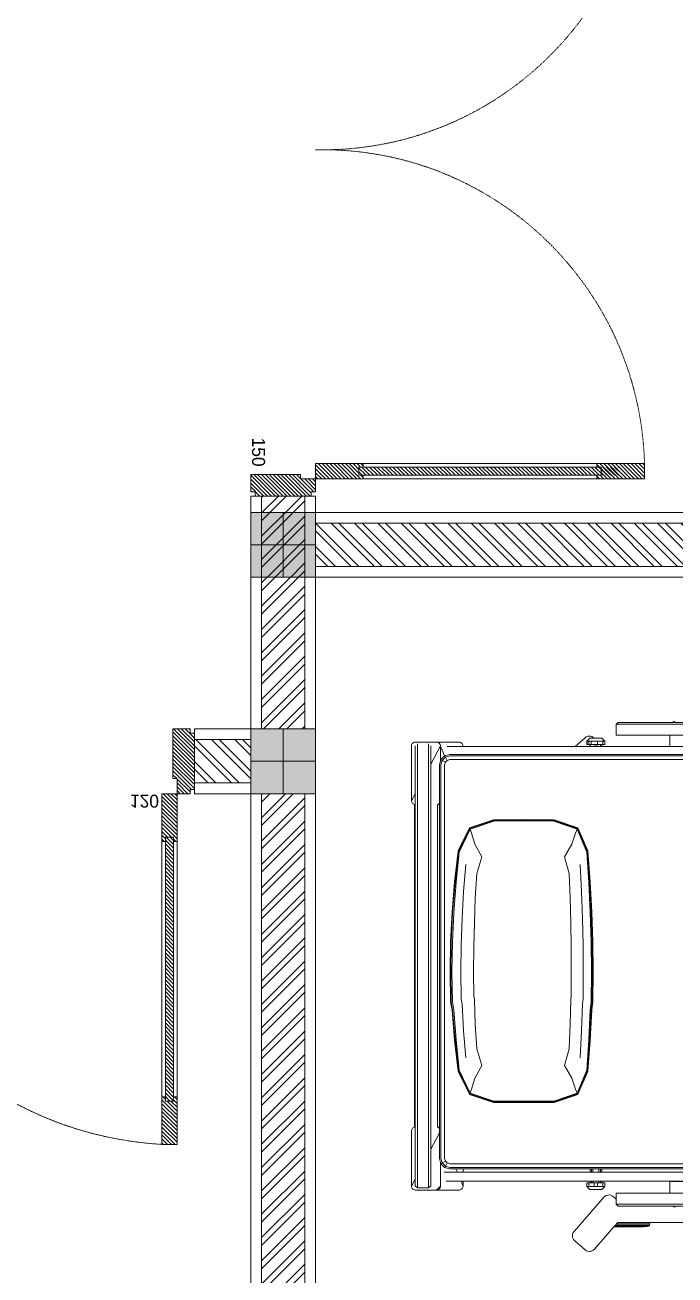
# Model space of a CAD drawing. Header units: millimetres. Extents: x -280308 to 6402717, y -14 to 2073074.
# Drawn here: x -1157 to 345, y 739762 to 742649 of the extents above; entities that cross this region are included whole.
import ezdxf

# ---------------------------------------------------------------- set-up
doc = ezdxf.new("R2010")
doc.units = ezdxf.units.MM
doc.linetypes.add('ACAD_ISO03W100', pattern=[30, 12, -18])
doc.layers.get('0').update_dxf_attribs({"lineweight": 0})
for name, color, linetype, lineweight in [('_Door & Window', 1, 'Continuous', 0), ('A-ALINE-1', 91, 'Continuous', 20), ('A-ALINE-3', 111, 'Continuous', 15), ('A-ALINE-6', 117, 'Continuous', 9), ('A-Furn', 250, 'Continuous', 0), ('A-FURN-EQPM', 177, 'Continuous', 0)]:
    doc.layers.add(name, color=color, linetype=linetype, lineweight=lineweight)
doc.layers.add('A-FILL-1', color=7, linetype='Continuous', lineweight=0, true_color=0x454545)
doc.styles.add('CENTURY', font='GOTHIC.TTF')

# ---------------------------------------------------------------- blocks, each defined once
blk = doc.blocks.new('A$C89b419f8')
at = {"color": 0, "linetype": 'ByBlock', "lineweight": -2}
for p, q in [((478, 1328.6), (472.7, 1324.5)), ((478, 1328.6), (603.3, 1328.6)), ((603.3, 1328.6), (606.1, 1330.5)), ((603.3, 1328.6), (1124.3, 1328.6)), ((606.1, 1330.5), (609.5, 1331.7)), ((1221.1, 1324.5), (472.7, 1324.5)), ((472.7, 1324.5), (472.7, 1299)), ((0, 1273.9), (0.2, 1275.9)), ((0, 1147.5), (0, 1273.9)), ((0.2, 1275.9), (0.9, 1277.8)), ((0.9, 1277.8), (1.9, 1279.4)), ((1.9, 1279.4), (3.3, 1280.8)), ((3.3, 1280.8), (5, 1281.8)), ((5, 1281.8), (6.8, 1282.5)), ((6.8, 1282.5), (8.9, 1282.7)), ((8.4, 1274.2), (8.4, 1163.4)), ((8.9, 1282.7), (58.1, 1282.7)), ((14.2, 253.4), (14.2, 1278.7)), ((39.1, 253.4), (39.1, 1278.7)), ((44.8, 1274.2), (44.8, 1232.1)), ((44.8, 1232.1), (66.5, 1272.9)), ((58.1, 1282.7), (60.2, 1282.5)), ((110.4, 1282.7), (58.1, 1282.7)), ((60.2, 1282.5), (62, 1281.8)), ((62, 1281.8), (63.7, 1280.8)), ((63.7, 1280.8), (65, 1279.4)), ((65, 1279.4), (66.1, 1277.8)), ((66.1, 1277.8), (66.8, 1275.9)), ((66.5, 1272.9), (67, 1273.9)), ((66.6, 1272.9), (66.5, 1272.9)), ((66.8, 1275.9), (67, 1273.9)), ((67, 1273.9), (67, 1239.3)), ((76.4, 1251), (67, 1273.9)), ((119.2, 1272.9), (82.3, 1272.9)), ((112.4, 1282.5), (110.4, 1282.7)), ((114.3, 1281.8), (112.4, 1282.5)), ((115.9, 1280.8), (114.3, 1281.8)), ((117.3, 1279.4), (115.9, 1280.8)), ((118.3, 1277.8), (117.3, 1279.4)), ((119, 1275.9), (118.3, 1277.8)), ((119.2, 1273.9), (119, 1275.9)), ((119.2, 1272.9), (119.2, 1273.9)), ((378.1, 1272.9), (119.2, 1272.9)), ((378.1, 1272.9), (401.1, 1293)), ((412.6, 1272.9), (378.1, 1272.9)), ((401.1, 1293), (404, 1295)), ((404, 1295), (407.2, 1296.3)), ((412, 1292.3), (405.1, 1285.5)), ((406.4, 1285.5), (405.1, 1285.5)), ((405.1, 1285.5), (405.1, 1277.5)), ((406.4, 1277.5), (405.1, 1277.5)), ((406.4, 1277.5), (406.4, 1285.5)), ((410, 1285.5), (406.4, 1285.5)), ((410, 1277.5), (406.4, 1277.5)), ((407.2, 1296.3), (410.5, 1296.8)), ((410, 1277.5), (410, 1285.5)), ((415.6, 1285.5), (410, 1285.5)), ((410, 1277.5), (412.6, 1277.5)), ((410.5, 1296.8), (413.9, 1296.6)), ((422, 1292.3), (412, 1292.3)), ((413.4, 1277.5), (412.6, 1277.5)), ((412.6, 1277.5), (412.6, 1272.9)), ((413.4, 1272.9), (412.6, 1272.9)), ((415.6, 1277.5), (413.4, 1277.5)), ((413.4, 1272.9), (413.4, 1277.5)), ((423.8, 1272.9), (413.4, 1272.9)), ((413.9, 1296.6), (417.1, 1295.6)), ((415.6, 1285.5), (429.8, 1285.5)), ((415.6, 1277.5), (415.6, 1285.5)), ((415.6, 1277.5), (423.8, 1277.5)), ((417.1, 1295.6), (420.1, 1293.9)), ((420.1, 1293.9), (422, 1292.3)), ((440.2, 1292.3), (422, 1292.3)), ((428.5, 1277.5), (423.8, 1277.5)), ((423.8, 1272.9), (423.8, 1277.5)), ((428.5, 1272.9), (423.8, 1272.9)), ((429.8, 1277.5), (428.5, 1277.5)), ((428.5, 1272.9), (428.5, 1277.5)), ((436.5, 1272.9), (428.5, 1272.9)), ((429.8, 1285.5), (442.2, 1285.5)), ((429.8, 1277.5), (429.8, 1285.5)), ((436.5, 1277.5), (429.8, 1277.5)), ((436.5, 1277.5), (439.6, 1277.5)), ((436.5, 1272.9), (436.5, 1277.5)), ((439.6, 1272.9), (436.5, 1272.9)), ((439.6, 1272.9), (439.6, 1277.5)), ((439.6, 1277.5), (442.2, 1277.5)), ((439.6, 1272.9), (597.2, 1272.9)), ((447.1, 1285.5), (440.2, 1292.3)), ((442.2, 1285.5), (447.1, 1285.5)), ((442.2, 1277.5), (442.2, 1285.5)), ((442.2, 1277.5), (447.1, 1277.5)), ((447.1, 1277.5), (447.1, 1285.5)), ((597.2, 1299), (472.7, 1299)), ((597.2, 1299), (1130.4, 1299)), ((597.2, 1272.9), (597.2, 1299)), ((1130.4, 1272.9), (597.2, 1272.9)), ((67.8, 1242.4), (67, 1239.3)), ((76.4, 1251), (67.8, 1242.4)), ((67.8, 1242.4), (70.6, 1240.8)), ((78.3, 1248.4), (70.6, 1240.8)), ((76.7, 1251.2), (76.4, 1251)), ((88.7, 1254.5), (76.7, 1251.2)), ((76.7, 1251.2), (78.3, 1248.4)), ((88.7, 1251.2), (78.3, 1248.4)), ((78.3, 1248.4), (82.7, 1240.8)), ((88.7, 1242.4), (82.7, 1240.8)), ((88.7, 1254.5), (1361.7, 1254.5)), ((88.7, 1251.2), (1361.7, 1251.2)), ((88.7, 1242.4), (1361.7, 1242.4)), ((44.8, 342.6), (44.8, 1232.1)), ((67, 1239.3), (64.6, 1230.3)), ((64.6, 1230.3), (64.6, 1141.5)), ((70.6, 1240.8), (67.8, 1230.3)), ((67.8, 321.1), (67.8, 1230.3)), ((70.6, 1240.8), (78.3, 1236.4)), ((78.3, 1236.4), (76.7, 1230.3)), ((76.7, 321.1), (76.7, 1230.3)), ((82.7, 1240.8), (78.3, 1236.4)), ((0, 1147.5), (8.4, 1163.4)), ((8.4, 1163.4), (8.4, 273.2)), ((0.2, 1145.7), (0, 1147.5)), ((0.7, 1144.1), (0.2, 1145.7)), ((1.5, 1142.6), (0.7, 1144.1)), ((2.6, 1141.3), (1.5, 1142.6)), ((3.9, 1140.2), (2.6, 1141.3)), ((5.4, 1139.4), (3.9, 1140.2)), ((7, 1138.8), (5.4, 1139.4)), ((7, 393.4), (7, 1138.8)), ((61.6, 1139.4), (60, 1138.8)), ((60, 1138.8), (64.6, 1138.8)), ((60, 1138.8), (60, 393.4)), ((63.1, 1140.2), (61.6, 1139.4)), ((64.4, 1141.3), (63.1, 1140.2)), ((64.6, 1141.5), (64.4, 1141.3)), ((64.6, 1141.5), (64.6, 1138.8)), ((64.6, 393.4), (64.6, 1138.8)), ((134, 1084.6), (189.3, 1103.2)), ((189.5, 1103.4), (134.3, 1085.2)), ((134.4, 1083.4), (189.5, 1102.1)), ((190.1, 1100.3), (135.6, 1082)), ((253, 1103.7), (189.3, 1103.2)), ((253, 1103.7), (189.5, 1103.4)), ((189.5, 1102.1), (259.6, 1102.7)), ((259.6, 1100.8), (190.1, 1100.3)), ((259.6, 1103.8), (253, 1103.7)), ((259.6, 1103.8), (266.2, 1103.7)), ((259.6, 1102.7), (329.7, 1102.1)), ((329.1, 1100.3), (259.6, 1100.8)), ((266.2, 1103.7), (330, 1103.2)), ((329.8, 1103.4), (266.2, 1103.7)), ((382.7, 1082), (329.1, 1100.3)), ((329.7, 1102.1), (383.9, 1083.4)), ((384.1, 1085.2), (329.8, 1103.4)), ((384.4, 1084.6), (330, 1103.2)), ((108.3, 1031.7), (134, 1084.6)), ((108.7, 1029.8), (134.4, 1083.4)), ((135.6, 1082), (110.5, 1028.9)), ((134.3, 1085.2), (134, 1084.6)), ((134, 1084.6), (134.4, 1083.4)), ((139, 1072.5), (135.6, 1082)), ((139, 1072.5), (146.4, 1047.2)), ((370.7, 1047.2), (379, 1072.5)), ((379, 1072.5), (382.7, 1082)), ((404.9, 1028.9), (382.7, 1082)), ((383.9, 1083.4), (384.4, 1084.6)), ((383.9, 1083.4), (406.7, 1029.8)), ((384.4, 1084.6), (384.1, 1085.2)), ((407.2, 1031.7), (384.4, 1084.6)), ((146.4, 1047.2), (162.9, 1018)), ((354, 1018), (370.7, 1047.2)), ((99.6, 960.2), (108, 1031)), ((100.7, 959.3), (108.7, 1029.8)), ((110.5, 1028.9), (103, 958.9)), ((108.3, 1031.7), (108, 1031)), ((162.9, 1018), (150.8, 979.5)), ((354, 1018), (364.8, 979.5)), ((409.7, 958.9), (404.9, 1028.9)), ((406.7, 1029.8), (411.9, 959.3)), ((407.5, 1031), (407.2, 1031.7)), ((413, 960.2), (407.5, 1031)), ((120.5, 938.1), (125.4, 1000.3)), ((392.8, 938.1), (389.7, 1000.3)), ((99.6, 960.2), (93.9, 890.5)), ((95.1, 889.9), (100.7, 959.3)), ((103, 958.9), (97.7, 889.7)), ((150.8, 979.5), (147.6, 922.6)), ((364.8, 979.5), (366.8, 922.6)), ((413.1, 889.7), (409.7, 958.9)), ((411.9, 959.3), (415.5, 889.9)), ((413, 960.2), (416.7, 890.5)), ((120.5, 938.1), (116.9, 876)), ((392.8, 938.1), (395, 876)), ((147.6, 922.6), (145.4, 865.7)), ((366.8, 922.6), (368.2, 865.7)), ((90.6, 821.3), (93.9, 890.5)), ((91.9, 821), (95.1, 889.9)), ((97.7, 889.7), (94.5, 820.9)), ((114.8, 814), (116.9, 876)), ((396.4, 814), (395, 876)), ((415.1, 820.9), (413.1, 889.7)), ((415.5, 889.9), (417.5, 821)), ((418.8, 821.3), (416.7, 890.5)), ((145.4, 865.7), (144, 808.9)), ((368.2, 865.7), (369, 808.9)), ((90.6, 821.3), (89.5, 752)), ((90.8, 752), (91.9, 821)), ((94.5, 820.9), (93.5, 752)), ((114.8, 814), (114.1, 752)), ((144, 808.9), (143.6, 752)), ((369, 808.9), (369.3, 752)), ((396.4, 814), (396.8, 752)), ((415.8, 752), (415.1, 820.9)), ((417.5, 821), (418.2, 752)), ((418.8, 821.3), (419.5, 752)), ((90.6, 682.8), (89.5, 752)), ((91.9, 683.1), (90.8, 752)), ((93.5, 752), (94.5, 683.2)), ((114.8, 690), (114.1, 752)), ((143.6, 752), (144, 695.2)), ((369.3, 752), (369, 695.2)), ((396.4, 690), (396.8, 752)), ((415.1, 683.2), (415.8, 752)), ((418.2, 752), (417.5, 683.1)), ((418.8, 682.8), (419.5, 752)), ((144, 695.2), (145.4, 688.3)), ((369, 695.2), (368.2, 688.3)), ((90.6, 682.8), (93.9, 663.5)), ((95.1, 664.1), (91.9, 683.1)), ((94.5, 683.2), (97.7, 664.3)), ((100.7, 594.7), (95.1, 664.1)), ((97.7, 664.3), (103, 595.1)), ((114.8, 690), (116.9, 678)), ((120.5, 616), (116.9, 678)), ((145.4, 688.3), (147.6, 631.5)), ((368.2, 688.3), (366.8, 631.5)), ((392.8, 616), (395, 678)), ((396.4, 690), (395, 678)), ((409.7, 595.1), (413.1, 664.3)), ((415.5, 664.1), (411.9, 594.7)), ((413.1, 664.3), (415.1, 683.2)), ((417.5, 683.1), (415.5, 664.1)), ((418.8, 682.8), (416.7, 663.5)), ((99.6, 593.8), (93.9, 663.5)), ((413, 593.8), (416.7, 663.5)), ((120.5, 616), (125.4, 553.7)), ((147.6, 631.5), (150.8, 574.5)), ((366.8, 631.5), (364.8, 574.5)), ((392.8, 616), (389.7, 553.7)), ((99.6, 593.8), (108, 523.1)), ((108.7, 524.2), (100.7, 594.7)), ((103, 595.1), (110.5, 525.1)), ((404.9, 525.1), (409.7, 595.1)), ((411.9, 594.7), (406.7, 524.2)), ((413, 593.8), (407.5, 523.1)), ((150.8, 574.5), (162.9, 536.1)), ((364.8, 574.5), (354, 536.1)), ((108.3, 522.3), (108, 523.1)), ((108.3, 522.3), (134, 469.4)), ((134.4, 470.6), (108.7, 524.2)), ((110.5, 525.1), (135.6, 472.1)), ((162.9, 536.1), (146.4, 506.8)), ((370.7, 506.8), (354, 536.1)), ((382.7, 472.1), (404.9, 525.1)), ((406.7, 524.2), (383.9, 470.6)), ((407.2, 522.3), (384.4, 469.4)), ((407.5, 523.1), (407.2, 522.3)), ((146.4, 506.8), (139, 481.5)), ((379, 481.5), (370.7, 506.8)), ((134.4, 470.6), (134, 469.4)), ((134, 469.4), (189.3, 450.8)), ((134, 469.4), (134.3, 468.9)), ((134.3, 468.9), (189.5, 450.6)), ((189.5, 452), (134.4, 470.6)), ((139, 481.5), (135.6, 472.1)), ((135.6, 472.1), (190.1, 453.7)), ((329.1, 453.7), (382.7, 472.1)), ((383.9, 470.6), (329.7, 452)), ((329.8, 450.6), (384.1, 468.9)), ((384.4, 469.4), (330, 450.8)), ((379, 481.5), (382.7, 472.1)), ((384.4, 469.4), (383.9, 470.6)), ((384.1, 468.9), (384.4, 469.4)), ((253, 450.3), (189.3, 450.8)), ((259.6, 451.3), (189.5, 452)), ((189.5, 450.6), (253, 450.3)), ((190.1, 453.7), (259.6, 453.3)), ((259.6, 450.3), (253, 450.3)), ((259.6, 453.3), (329.1, 453.7)), ((329.7, 452), (259.6, 451.3)), ((259.6, 450.3), (266.2, 450.3)), ((266.2, 450.3), (330, 450.8)), ((266.2, 450.3), (329.8, 450.6)), ((0, 384.8), (0.2, 386.6)), ((0, 257.1), (0, 384.8)), ((0.2, 386.6), (0.7, 388.2)), ((0.7, 388.2), (1.5, 389.7)), ((1.5, 389.7), (2.6, 391)), ((2.6, 391), (3.9, 392.1)), ((3.9, 392.1), (5.4, 392.9)), ((5.4, 392.9), (7, 393.4)), ((44.8, 342.6), (64.6, 380.2)), ((60, 393.4), (61.6, 392.9)), ((64.6, 393.4), (60, 393.4)), ((61.6, 392.9), (63.1, 392.1)), ((63.1, 392.1), (64.4, 391)), ((64.4, 391), (64.6, 390.8)), ((64.6, 390.8), (64.6, 393.4)), ((64.6, 390.8), (64.6, 380.2)), ((64.6, 380.2), (64.6, 321.1)), ((44.8, 257.9), (44.8, 342.6)), ((64.6, 321.1), (67, 312.2)), ((67.8, 321.1), (70.6, 310.7)), ((76.7, 321.1), (78.3, 315.1)), ((67, 312.2), (67.8, 309.1)), ((67, 312.2), (67, 257.1)), ((67.8, 309.1), (70.6, 310.7)), ((67.8, 309.1), (76.7, 300.2)), ((70.6, 310.7), (78.3, 315.1)), ((70.6, 310.7), (78.3, 303)), ((106.1, 289.2), (75.7, 289.2)), ((76.7, 300.2), (78.3, 303)), ((76.7, 300.2), (88.7, 297)), ((78.3, 315.1), (82.7, 310.7)), ((78.3, 303), (82.7, 310.7)), ((78.3, 303), (88.7, 300.2)), ((82.7, 310.7), (88.7, 309.1)), ((2014.2, 309.1), (88.7, 309.1)), ((2014.2, 300.2), (88.7, 300.2)), ((88.7, 297), (102.9, 297)), ((102.9, 297), (119.2, 297)), ((106.1, 289.2), (102.9, 297)), ((119.2, 289.2), (106.1, 289.2)), ((412.6, 297), (119.2, 297)), ((119.2, 289.2), (119.2, 297)), ((412.6, 289.2), (119.2, 289.2)), ((412.6, 297), (415.8, 297)), ((412.6, 297), (412.6, 289.2)), ((415.8, 289.2), (412.6, 289.2)), ((415.8, 297), (419.4, 297)), ((415.8, 297), (415.8, 289.2)), ((419.4, 289.2), (415.8, 289.2)), ((419.4, 297), (432.9, 297)), ((419.4, 297), (419.4, 289.2)), ((432.9, 289.2), (419.4, 289.2)), ((432.9, 297), (436.5, 297)), ((432.9, 297), (432.9, 289.2)), ((436.5, 289.2), (432.9, 289.2)), ((436.5, 297), (439.6, 297)), ((436.5, 297), (436.5, 289.2)), ((439.6, 289.2), (436.5, 289.2)), ((439.6, 297), (1715.4, 297)), ((439.6, 297), (439.6, 289.2)), ((439.6, 289.2), (1715.3, 289.2)), ((0, 257.1), (8.4, 273.2)), ((8.4, 257.9), (8.4, 273.2)), ((79.9, 268.7), (114.5, 268.7)), ((114.5, 268.7), (119.2, 268.7)), ((119.2, 257.1), (114.5, 268.7)), ((119.2, 268.7), (412.6, 268.7)), ((119.2, 257.1), (119.2, 268.7)), ((405.1, 264.5), (410, 264.5)), ((405.1, 264.5), (405.1, 256.3)), ((412.6, 264.5), (410, 264.5)), ((410, 264.5), (410, 256.3)), ((412.6, 268.7), (415.8, 268.7)), ((412.6, 268.7), (412.6, 264.5)), ((412.6, 264.5), (415.8, 264.5)), ((415.8, 268.7), (419.4, 268.7)), ((415.8, 268.7), (415.8, 264.5)), ((415.8, 264.5), (419.4, 264.5)), ((419.4, 268.7), (432.9, 268.7)), ((419.4, 268.7), (419.4, 264.5)), ((419.4, 264.5), (422.5, 264.5)), ((422.5, 264.5), (429.8, 264.5)), ((422.5, 264.5), (422.5, 256.3)), ((429.8, 264.5), (432.9, 264.5)), ((429.8, 264.5), (429.8, 256.3)), ((432.9, 268.7), (436.5, 268.7)), ((432.9, 268.7), (432.9, 264.5)), ((432.9, 264.5), (436.5, 264.5)), ((436.5, 268.7), (439.6, 268.7)), ((436.5, 268.7), (436.5, 264.5)), ((439.6, 264.5), (436.5, 264.5)), ((439.6, 268.7), (1715.1, 268.7)), ((439.6, 268.7), (439.6, 264.5)), ((442.2, 264.5), (439.6, 264.5)), ((442.2, 264.5), (447.1, 264.5)), ((442.2, 264.5), (442.2, 256.3)), ((447.1, 264.5), (447.1, 256.3)), ((597.2, 268), (597.2, 240.9)), ((1130.4, 268), (597.2, 268)), ((0.2, 255.1), (0, 257.1)), ((0.9, 253.2), (0.2, 255.1)), ((1.9, 251.6), (0.9, 253.2)), ((3.3, 250.2), (1.9, 251.6)), ((5, 249.2), (3.3, 250.2)), ((6.8, 248.5), (5, 249.2)), ((8.9, 248.3), (6.8, 248.5)), ((8.4, 257.9), (14.2, 253.4)), ((58.1, 248.3), (8.9, 248.3)), ((14.2, 253.4), (39.1, 253.4)), ((44.8, 257.9), (39.1, 253.4)), ((67, 257.1), (58.1, 248.3)), ((60.2, 248.5), (58.1, 248.3)), ((110.4, 248.3), (58.1, 248.3)), ((62, 249.2), (60.2, 248.5)), ((63.7, 250.2), (62, 249.2)), ((65, 251.6), (63.7, 250.2)), ((66.1, 253.2), (65, 251.6)), ((66.8, 255.1), (66.1, 253.2)), ((67, 257.1), (66.8, 255.1)), ((110.4, 248.3), (112.4, 248.5)), ((112.4, 248.5), (114.3, 249.2)), ((114.3, 249.2), (115.9, 250.2)), ((115.9, 250.2), (117.3, 251.6)), ((117.3, 251.6), (118.3, 253.2)), ((118.3, 253.2), (119, 255.1)), ((119, 255.1), (119.2, 257.1)), ((405.1, 256.3), (410, 256.3)), ((405.1, 256.3), (412, 249.5)), ((422.5, 256.3), (410, 256.3)), ((412, 249.5), (440.2, 249.5)), ((422.5, 256.3), (429.8, 256.3)), ((425.8, 210), (444.7, 231.6)), ((442.2, 256.3), (429.8, 256.3)), ((447.1, 256.3), (440.2, 249.5)), ((447.1, 256.3), (442.2, 256.3)), ((444.7, 231.6), (447.3, 233.9)), ((447.3, 233.9), (450.3, 235.6)), ((450.3, 235.6), (453.5, 236.6)), ((453.5, 236.6), (456.9, 236.8)), ((456.9, 236.8), (460.2, 236.3)), ((460.2, 236.3), (463.4, 235)), ((463.4, 235), (466.3, 233)), ((466.3, 233), (472.7, 227.4)), ((597.2, 240.9), (472.7, 240.9)), ((472.7, 240.9), (472.7, 227.4)), ((1130.4, 240.9), (597.2, 240.9)), ((375.7, 152.7), (425.2, 209.3)), ((425.2, 209.4), (425.8, 210)), ((425.3, 209.4), (425.2, 209.4)), ((425.2, 209.3), (425.2, 209.4)), ((425.2, 209.3), (425.3, 209.4)), ((425.3, 209.4), (425.8, 210)), ((472.7, 227.4), (472.7, 215.5)), ((472.7, 215.5), (478, 211.3)), ((1221.1, 215.5), (472.7, 215.5)), ((603.3, 211.3), (478, 211.3)), ((603.3, 211.3), (606.1, 209.5)), ((1124.3, 211.3), (603.3, 211.3)), ((606.1, 209.5), (609.5, 208.3)), ((476.9, 173.5), (474.1, 170.3)), ((476.9, 173.5), (550, 173.5)), ((550, 173.5), (1691.4, 173.6)), ((550.9, 170.3), (550, 173.5)), ((371.9, 143.3), (372.4, 146.6)), ((372.4, 146.6), (373.7, 149.8)), ((373.7, 149.8), (375.7, 152.7)), ((467.8, 163.1), (422.7, 111.6)), ((468.5, 163.9), (467.8, 163.1)), ((467.8, 163.1), (535.9, 163.1)), ((469.3, 164.8), (468.5, 163.9)), ((536.3, 163.9), (468.5, 163.9)), ((471.3, 167.1), (469.3, 164.8)), ((469.3, 164.8), (547.7, 164.8)), ((474.1, 170.3), (471.3, 167.1)), ((471.3, 167.1), (550, 167.1)), ((474.1, 170.3), (550.9, 170.3)), ((535.9, 163.1), (536.3, 163.9)), ((544.5, 163.9), (536.3, 163.9)), ((544.5, 163.9), (547.7, 164.8)), ((547.7, 164.8), (550, 167.1)), ((550, 167.1), (550.9, 170.3)), ((372.2, 139.9), (371.9, 143.3)), ((373.1, 136.7), (372.2, 139.9)), ((374.8, 133.7), (373.1, 136.7)), ((377.2, 131.1), (374.8, 133.7)), ((401.1, 110.1), (377.2, 131.1)), ((404, 108.1), (401.1, 110.1)), ((407.2, 106.9), (404, 108.1)), ((410.5, 106.3), (407.2, 106.9)), ((413.9, 106.6), (410.5, 106.3)), ((417.1, 107.5), (413.9, 106.6)), ((420.1, 109.2), (417.1, 107.5)), ((422.7, 111.6), (420.1, 109.2))]:
    blk.add_line(p, q, dxfattribs=at)
blk = doc.blocks.new('A$Ce288bb9c')
at = {"layer": 'A-Furn', "color": 0, "linetype": 'ByBlock', "lineweight": -2, "ltscale": 0.25}
blk.add_blockref('A$C89b419f8', (3146.5, -17188.7), dxfattribs=at)
blk = doc.blocks.new('A$Ccf87384a')
blk.add_wipeout([(-75, 75), (75, 75), (75, -75), (-75, -75)])
blk.add_wipeout([(-75, -75), (-75, 75), (75, 75), (75, -75)])
at = {"layer": 'A-FILL-1', "ltscale": 0.25}
h = blk.add_hatch(color=256, dxfattribs=at)
h.dxf.hatch_style = 1
h.paths.add_polyline_path([(-75, -75), (-75, 75), (75, 75), (75, -75)])
at = {"layer": 'A-ALINE-1'}
blk.add_lwpolyline([(-75, -75), (-75, 75), (75, 75), (75, -75)], close=True, dxfattribs=at)
at = {"layer": 'A-FILL-1', "ltscale": 0.25}
for p, q in [((0, 75), (0, -75)), ((-75, 0), (75, 0))]:
    blk.add_line(p, q, dxfattribs=at)
blk = doc.blocks.new('A$C6ab96ad6')
at = {"layer": 'A-Furn'}
h = blk.add_hatch(dxfattribs=at)
h.set_pattern_fill('ANSI31', color=256, scale=2, angle=540, style=0)
h.set_pattern_definition([(225, (-3598.3206, 30706.9954), (4.490128, -4.490128), [])])
h.paths.add_polyline_path([(10, 960), (10, 850), (2, 850), (2, 860), (-17, 860), (-17, 850), (-25, 850), (-25, 960)])
h = blk.add_hatch(dxfattribs=at)
h.set_pattern_fill('ANSI31', color=256, scale=2, angle=540, style=0)
h.set_pattern_definition([(225, (-3598.3206, 30816.9954), (4.490128, -4.490128), [])])
h.paths.add_polyline_path([(2, 860), (-17, 860), (-17, 250), (2, 250)])
h = blk.add_hatch(dxfattribs=at)
h.set_pattern_fill('ANSI31', color=256, scale=2, angle=540, style=0)
h.set_pattern_definition([(225, (-3198.3206, 30306.9954), (4.490128, -4.490128), [])])
h.paths.add_polyline_path([(-1210, 560), (-1210, 450), (-1202, 450), (-1202, 460), (-1183, 460), (-1183, 450), (-1175, 450), (-1175, 560)])
h = blk.add_hatch(dxfattribs=at)
h.set_pattern_fill('ANSI31', color=256, scale=2, angle=540, style=0)
h.set_pattern_definition([(225, (-3198.3206, 30816.9954), (4.490128, -4.490128), [])])
h.paths.add_polyline_path([(-1202, 460), (-1183, 460), (-1183, 250), (-1202, 250)])
h = blk.add_hatch(dxfattribs=at)
h.set_pattern_fill('ANSI31', color=256, scale=2, angle=540, style=0)
h.set_pattern_definition([(225, (-2593.7735, 30816.9954), (4.490128, -4.490128), [])])
h.paths.add_polyline_path([(-1210, 150), (-1210, 260), (-1202, 260), (-1202, 250), (-1183, 250), (-1183, 260), (-1175, 260), (-1175, 150)])
h = blk.add_hatch(dxfattribs=at)
h.set_pattern_fill('ANSI31', color=256, scale=2, angle=540, style=0)
h.set_pattern_definition([(225, (-2993.7735, 30816.9954), (4.490128, -4.490128), [])])
h.paths.add_polyline_path([(10, 150), (10, 260), (2, 260), (2, 250), (-17, 250), (-17, 260), (-25, 260), (-25, 150)])
h = blk.add_hatch(dxfattribs=at)
h.set_pattern_fill('ANSI31', color=256, scale=2, angle=540, style=0)
h.set_pattern_definition([(225, (-3898.3206, 30765.815), (4.490128, -4.490128), [])])
h.paths.add_polyline_path([(-1240, 0), (-1240, 10), (-1250, 10), (-1250, 140), (-1240, 140), (-1240, 150), (-1210, 150), (-1210, 115), (-1200, 115), (-1200, 0)])
h = blk.add_hatch(dxfattribs=at)
h.set_pattern_fill('ANSI31', color=256, scale=2, angle=540, style=0)
h.set_pattern_definition([(225, (-3598.3206, 30765.815), (4.490128, -4.490128), [])])
h.paths.add_polyline_path([(40, 0), (40, 10), (50, 10), (50, 140), (40, 140), (40, 150), (10, 150), (10, 115), (0, 115), (0, 0)])
at = {"layer": '_Door & Window'}
for points in [[(10, 960), (10, 850), (2, 850), (2, 860), (-17, 860), (-17, 850), (-25, 850), (-25, 960), (10, 960)], [(-1210, 560), (-1210, 450), (-1202, 450), (-1202, 460), (-1183, 460), (-1183, 450), (-1175, 450), (-1175, 560), (-1210, 560)], [(-1210, 150), (-1210, 260), (-1202, 260), (-1202, 250), (-1183, 250), (-1183, 260), (-1175, 260), (-1175, 150), (-1210, 150)], [(10, 150), (10, 260), (2, 260), (2, 250), (-17, 250), (-17, 260), (-25, 260), (-25, 150), (10, 150)], [(-1240, 0), (-1240, 10), (-1250, 10), (-1250, 140), (-1240, 140), (-1240, 150), (-1210, 150), (-1210, 115), (-1200, 115), (-1200, 0), (-1240, 0)], [(40, 0), (40, 10), (50, 10), (50, 140), (40, 140), (40, 150), (10, 150), (10, 115), (0, 115), (0, 0), (40, 0)]]:
    blk.add_lwpolyline(points, dxfattribs=at)
for points in [[(10, 150), (-25, 150), (-25, 960), (10, 960)], [(-1210, 150), (-1175, 150), (-1175, 560), (-1210, 560)]]:
    blk.add_lwpolyline(points, close=True, dxfattribs=at)
at = {"layer": '_Door & Window', "linetype": 'ACAD_ISO03W100', "ltscale": 0.02}
for centre, radius, start, end in [((22.2, 139.1), 822.2, 93.2889, 179.2425), ((-1218.1, 144.1), 418.1, 0.8095, 84.0847)]:
    blk.add_arc(centre, radius, start, end, dxfattribs=at)
at = {"layer": 'A-Furn'}
for points in [[(2, 860), (-17, 860), (-17, 250), (2, 250)], [(-1202, 460), (-1183, 460), (-1183, 250), (-1202, 250)]]:
    blk.add_lwpolyline(points, close=True, dxfattribs=at)
at = {"layer": 'Defpoints', "ltscale": 0.25, "insert": (-98.9, 182.1), "char_height": 30, "attachment_point": 1, "style": 'CENTURY'}
blk.add_mtext_dynamic_manual_height_columns('120', width=78.467, gutter_width=750, heights=[0], dxfattribs=at)
blk = doc.blocks.new('A$C32a7f800')
at = {"layer": 'A-Furn'}
h = blk.add_hatch(dxfattribs=at)
h.set_pattern_fill('ANSI31', color=256, scale=2, angle=540, style=0)
h.set_pattern_definition([(225, (-2773.3206, 30506.9954), (4.490128, -4.490128), [])])
h.paths.add_polyline_path([(-760, 760), (-760, 650), (-752, 650), (-752, 660), (-733, 660), (-733, 650), (-725, 650), (-725, 760)])
h = blk.add_hatch(dxfattribs=at)
h.set_pattern_fill('ANSI31', color=256, scale=2, angle=540, style=0)
h.set_pattern_definition([(225, (-2848.3206, 30506.9954), (4.490128, -4.490128), [])])
h.paths.add_polyline_path([(760, 760), (760, 650), (752, 650), (752, 660), (733, 660), (733, 650), (725, 650), (725, 760)])
h = blk.add_hatch(dxfattribs=at)
h.set_pattern_fill('ANSI31', color=256, scale=2, angle=540, style=0)
h.set_pattern_definition([(225, (-2773.3206, 30666.9954), (4.490128, -4.490128), [])])
h.paths.add_polyline_path([(-752, 700), (-733, 700), (-733, 100), (-752, 100)])
h = blk.add_hatch(dxfattribs=at)
h.set_pattern_fill('ANSI31', color=256, scale=2, angle=540, style=0)
h.set_pattern_definition([(225, (-2848.3206, 30666.9954), (4.490128, -4.490128), [])])
h.paths.add_polyline_path([(752, 700), (733, 700), (733, 100), (752, 100)])
h = blk.add_hatch(dxfattribs=at)
h.set_pattern_fill('ANSI31', color=256, scale=2, angle=540, style=0)
h.set_pattern_definition([(225, (-2168.7735, 30666.9954), (4.490128, -4.490128), [])])
h.paths.add_polyline_path([(-760, 0), (-760, 110), (-752, 110), (-752, 100), (-733, 100), (-733, 110), (-725, 110), (-725, 0)])
h = blk.add_hatch(dxfattribs=at)
h.set_pattern_fill('ANSI31', color=256, scale=2, angle=540, style=0)
h.set_pattern_definition([(225, (-2243.7735, 30666.9954), (4.490128, -4.490128), [])])
h.paths.add_polyline_path([(760, 0), (760, 110), (752, 110), (752, 100), (733, 100), (733, 110), (725, 110), (725, 0)])
h = blk.add_hatch(dxfattribs=at)
h.set_pattern_fill('ANSI31', color=256, scale=2, angle=540, style=0)
h.set_pattern_definition([(225, (-2773.3206, 30615.815), (4.490128, -4.490128), [])])
h.paths.add_polyline_path([(-790, -150), (-790, -140), (-800, -140), (-800, -10), (-790, -10), (-790, 0), (-760, 0), (-760, -35), (-750, -35), (-750, -150)])
h = blk.add_hatch(dxfattribs=at)
h.set_pattern_fill('ANSI31', color=256, scale=2, angle=540, style=0)
h.set_pattern_definition([(225, (-2848.3206, 30615.815), (4.490128, -4.490128), [])])
h.paths.add_polyline_path([(790, -150), (790, -140), (800, -140), (800, -10), (790, -10), (790, 0), (760, 0), (760, -35), (750, -35), (750, -150)])
at = {"layer": '_Door & Window'}
for points in [[(-760, 760), (-760, 650), (-752, 650), (-752, 660), (-733, 660), (-733, 650), (-725, 650), (-725, 760), (-760, 760)], [(760, 760), (760, 650), (752, 650), (752, 660), (733, 660), (733, 650), (725, 650), (725, 760), (760, 760)], [(-760, 0), (-760, 110), (-752, 110), (-752, 100), (-733, 100), (-733, 110), (-725, 110), (-725, 0), (-760, 0)], [(760, 0), (760, 110), (752, 110), (752, 100), (733, 100), (733, 110), (725, 110), (725, 0), (760, 0)], [(-790, -150), (-790, -140), (-800, -140), (-800, -10), (-790, -10), (-790, 0), (-760, 0), (-760, -35), (-750, -35), (-750, -150), (-790, -150)], [(790, -150), (790, -140), (800, -140), (800, -10), (790, -10), (790, 0), (760, 0), (760, -35), (750, -35), (750, -150), (790, -150)]]:
    blk.add_lwpolyline(points, dxfattribs=at)
for points in [[(-760, 0), (-725, 0), (-725, 760), (-760, 760)], [(760, 0), (725, 0), (725, 760), (760, 760)]]:
    blk.add_lwpolyline(points, close=True, dxfattribs=at)
at = {"layer": '_Door & Window', "linetype": 'ACAD_ISO03W100', "ltscale": 0.02}
for centre, start, end in [((-744.6, 15.5), 358.8048, 88.4948), ((744.6, 15.5), 91.5052, 181.1952)]:
    blk.add_arc(centre, 744.7, start, end, dxfattribs=at)
at = {"layer": 'A-Furn'}
for points in [[(-752, 660), (-733, 660), (-733, 100), (-752, 100)], [(752, 660), (733, 660), (733, 100), (752, 100)]]:
    blk.add_lwpolyline(points, close=True, dxfattribs=at)
at = {"layer": 'Defpoints', "ltscale": 0.25, "insert": (664.9, -116.7), "char_height": 30, "attachment_point": 1, "style": 'CENTURY'}
blk.add_mtext_dynamic_manual_height_columns('150', width=78.467, gutter_width=750, heights=[0], dxfattribs=at)
blk = doc.blocks.new('A$C7136d0a8')
at = {"ltscale": 0.25}
for p in [(25892.2, -30982.6), (25892.2, -31482.6)]:
    blk.add_blockref('A$Ccf87384a', p, dxfattribs=at)
at = {"ltscale": 0.25, "xscale": -1, "rotation": 180}
blk.add_blockref('A$C6ab96ad6', (25637.2, -31407.6), dxfattribs=at)
at = {"layer": 'A-FURN-EQPM', "color": 0, "linetype": 'ByBlock', "lineweight": -2, "ltscale": 0.25, "rotation": 270}
blk.add_blockref('A$C32a7f800', (25967.2, -30070.1), dxfattribs=at)
at = {"layer": 'A-FILL-1', "ltscale": 0.25}
h = blk.add_hatch(dxfattribs=at)
h.set_pattern_fill('ANSI32', color=256, scale=4, angle=900)
h.set_pattern_definition([(225, (130520.378, -64256.87), (26.940768, -26.940768), []), (225, (130502.417, -64256.87), (26.940768, -26.940768), [])])
h.paths.add_polyline_path([(25842.2, -31407.6), (25842.2, -30870.1), (25942.2, -30870.1), (25942.2, -31407.6)])
h = blk.add_hatch(dxfattribs=at)
h.set_pattern_fill('ANSI32', color=256, scale=4, angle=990)
h.set_pattern_definition([(315, (-211066.125, -92899.252), (26.9407684, 26.9407684), []), (315, (-211066.125, -92917.213), (26.9407684, 26.9407684), [])])
h.paths.add_polyline_path([(25967.2, -30932.6), (25967.2, -31032.6), (29816, -31032.6), (29816, -30932.6)])
h = blk.add_hatch(dxfattribs=at)
h.set_pattern_fill('ANSI32', color=256, scale=4, angle=990)
h.set_pattern_definition([(315, (-211666.125, -93399.252), (26.9407684, 26.9407684), []), (315, (-211666.125, -93417.213), (26.9407684, 26.9407684), [])])
h.paths.add_polyline_path([(25687.2, -31432.6), (25687.2, -31532.6), (25817.2, -31532.6), (25817.2, -31432.6)])
h = blk.add_hatch(dxfattribs=at)
h.set_pattern_fill('ANSI32', color=256, scale=4, angle=900)
h.set_pattern_definition([(225, (130520.378, -66361.886), (26.940768, -26.940768), []), (225, (130502.417, -66361.886), (26.940768, -26.940768), [])])
h.paths.add_polyline_path([(25842.2, -33532.6), (25842.2, -31557.6), (25942.2, -31557.6), (25942.2, -33532.6)])
at = {"layer": 'A-ALINE-3', "linetype": 'Continuous'}
for points in [[(25842.2, -31407.6), (25842.2, -30870.1), (25942.2, -30870.1), (25942.2, -31407.6)], [(25842.2, -33532.6), (25842.2, -31557.6), (25942.2, -31557.6), (25942.2, -33532.6)]]:
    blk.add_lwpolyline(points, close=True, dxfattribs=at)
for points in [[(29816, -31032.6), (25967.2, -31032.6), (25967.2, -30932.6), (29816, -30932.6)], [(25817.2, -31532.6), (25687.2, -31532.6), (25687.2, -31432.6), (25817.2, -31432.6)]]:
    blk.add_lwpolyline(points, dxfattribs=at)
at = {"layer": 'A-ALINE-6'}
for points in [[(25817.2, -31407.6), (25817.2, -30870.1), (25967.2, -30870.1), (25967.2, -31407.6)], [(25817.2, -33532.6), (25817.2, -31557.6), (25967.2, -31557.6), (25967.2, -33532.6)]]:
    blk.add_lwpolyline(points, close=True, dxfattribs=at)
for points in [[(29816, -31057.6), (25967.2, -31057.6), (25967.2, -30907.6), (29816, -30907.6)], [(25817.2, -31557.6), (25687.2, -31557.6), (25687.2, -31407.6), (25817.2, -31407.6)]]:
    blk.add_lwpolyline(points, dxfattribs=at)

msp = doc.modelspace()

# ---------------------------------------------------------------- block references
at = {"layer": 'A-FURN-EQPM', "ltscale": 0.25}
msp.add_blockref('A$Ce288bb9c', (-3410.6, 756898.7), dxfattribs=at)

# ---------------------------------------------------------------- next in the draw order: block references
at = {"ltscale": 0.25}
msp.add_blockref('A$C7136d0a8', (-26452.8, 772431.3), dxfattribs=at)

doc.saveas('drawing.dxf')
